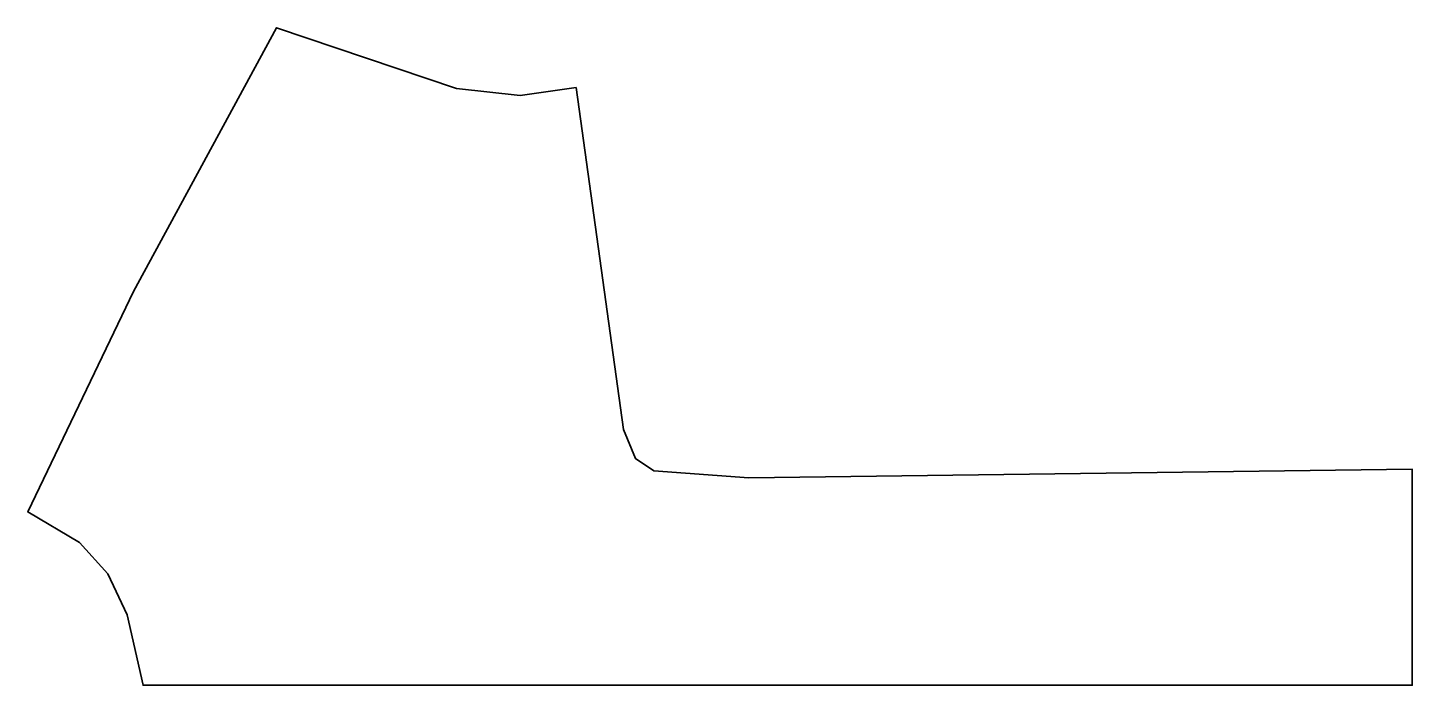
# Model space of a CAD drawing. Extents: x 0 to 6537, y -3107 to 0.
import ezdxf

# ---------------------------------------------------------------- set-up
doc = ezdxf.new("R2010")
doc.units = 0
doc.linetypes.add('Solid', pattern=[0])

msp = doc.modelspace()

# ---------------------------------------------------------------- linework, layer by layer
at = {"color": 0, "linetype": 'Solid', "lineweight": 35}
msp.add_lwpolyline([(470, -2774), (379, -2581), (244, -2432), (0, -2288), (500, -1247), (1175, 0), (2025, -287), (2325, -321), (2589, -283), (2813, -1898), (2870, -2036), (2956, -2093), (3405, -2127), (6537, -2086), (6537, -3107), (545, -3107), (470, -2774)], close=True, dxfattribs=at)

doc.saveas('drawing.dxf')
